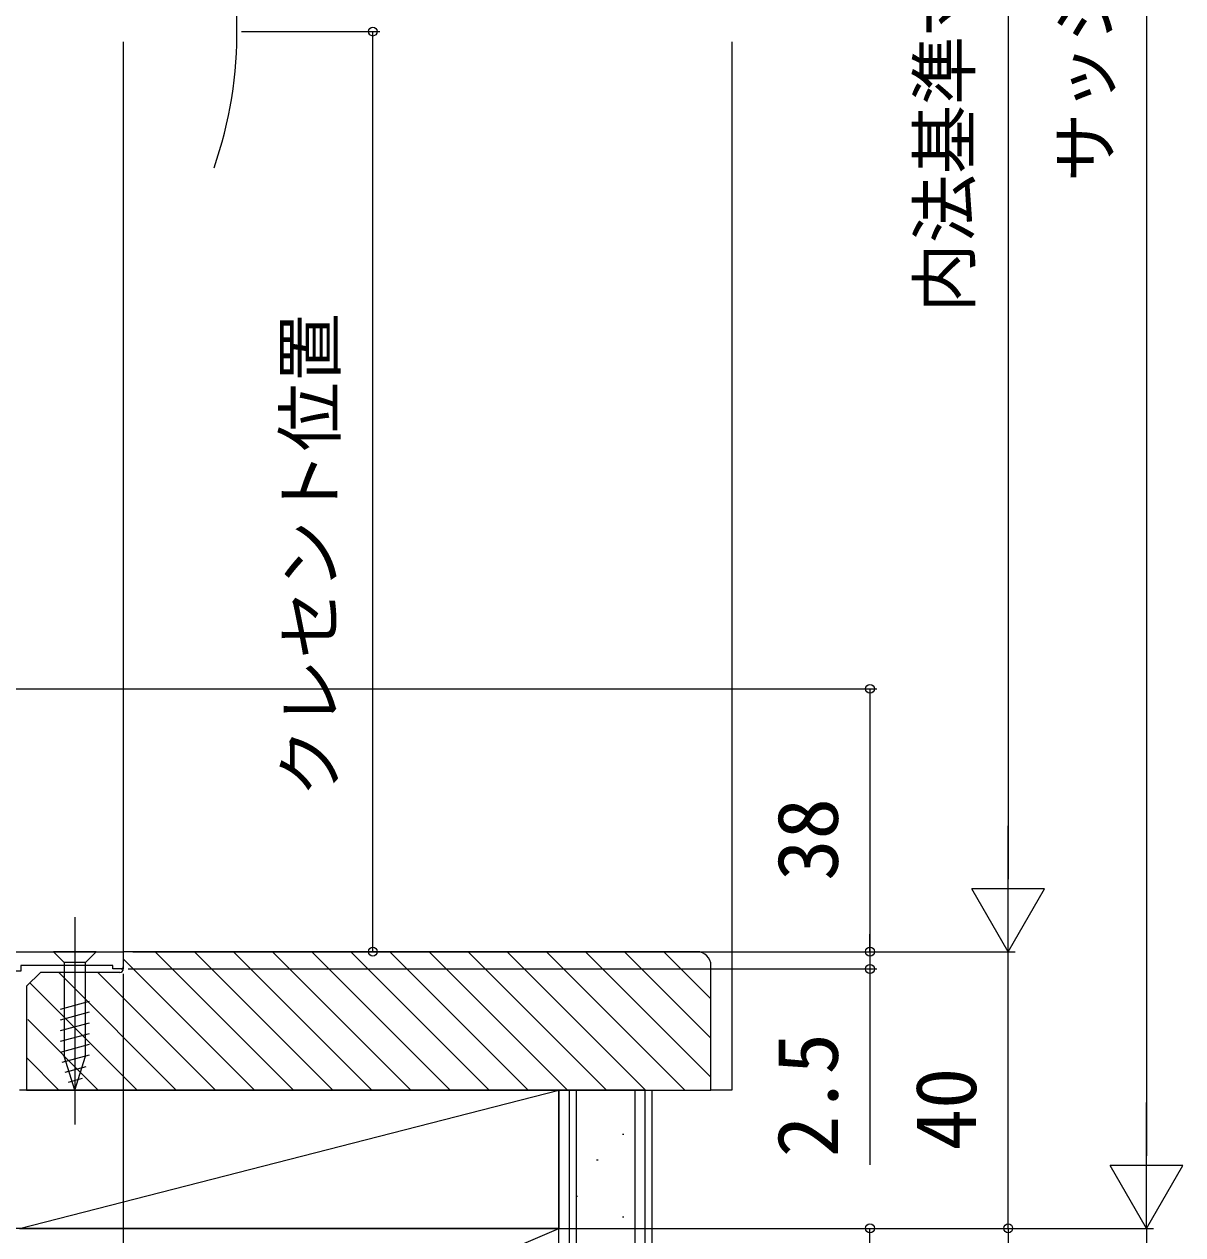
# Model space of a CAD drawing. Units: millimetres, scale not verified. Extents: x -525 to 525, y -783 to 778.
# Drawn here: x -99.6 to 68, y -89.6 to 85.4 of the extents above; entities that cross this region are included whole.
import ezdxf
from ezdxf.enums import TextEntityAlignment as Align

# ---------------------------------------------------------------- set-up
doc = ezdxf.new("R2010")
doc.units = ezdxf.units.MM
doc.header["$LTSCALE"] = 4
for name, color, linetype in [('0-2_YKK_11', 7, 'Continuous'), ('0-4_YKK_12', 2, 'Continuous'), ('0-5_YKK_13', 4, 'Continuous'), ('0-7_YKK_D', 6, 'Continuous'), ('0-9_YSS_K', 3, 'Continuous'), ('0-A_YSS_KE', 3, 'Continuous')]:
    doc.layers.add(name, color=color, linetype=linetype)
doc.styles.add('ＭＳ ゴシック', font='')
doc.styles.get('ＭＳ ゴシック').set_extended_font_data('MS Gothic')

msp = doc.modelspace()

# ---------------------------------------------------------------- linework, layer by layer
at = {"layer": '0-2_YKK_11'}
msp.add_lwpolyline([(-102.799, -48.7), (-85.299, -48.7), (-85.299, -51.2), (-86.799, -51.2), (-86.799, -50.7), (-100.099, -50.7), (-100.099, -51.5), (-101.399, -51.5), (-101.399, -56.838)], dxfattribs=at)
at = {"layer": '0-4_YKK_12'}
for p in [(-85.299, 82.8), (-103.699, -48.7)]:
    msp.add_line(p, (-85.299, -48.7), dxfattribs=at)
msp.add_arc((-128.854, 84.3), 60.002, 340.85948, 20.55554, dxfattribs=at)
at = {"layer": '0-5_YKK_13'}
for p, q in [((-92.299, -43.7), (-92.299, -73.7)), ((-89.199, -48.7), (-95.399, -48.7)), ((-95.399, -48.7), (-93.849, -50.25)), ((-89.199, -48.7), (-90.749, -50.25)), ((-93.849, -50.25), (-93.849, -63.784)), ((-90.749, -50.25), (-93.849, -50.25)), ((-90.749, -63.784), (-90.749, -50.25)), ((-94.399, -56.994), (-90.199, -55.869)), ((-94.399, -58.547), (-90.199, -57.421)), ((-94.399, -60.1), (-90.199, -58.974)), ((-94.399, -61.653), (-90.199, -60.527)), ((-94.399, -63.206), (-90.199, -62.08)), ((-94.14, -64.689), (-90.199, -63.633)), ((-92.299, -68.7), (-93.849, -63.784)), ((-92.299, -68.7), (-90.749, -63.784)), ((-93.688, -66.121), (-90.652, -65.308)), ((-93.237, -67.553), (-91.187, -67.004))]:
    msp.add_line(p, q, dxfattribs=at)
at = {"layer": '0-7_YKK_D'}
for p, q in [((62.701, 248.8), (62.701, -78.2)), ((42.701, 218.868), (42.701, -38.2)), ((-68.199, 84.3), (-48.199, 84.3)), ((-49.199, -48.7), (-49.199, 84.3)), ((-105.899, -10.7), (23.701, -10.7)), ((22.701, -10.7), (22.701, -48.7)), ((42.701, -48.7), (42.701, -30.513)), ((42.701, -48.7), (37.451, -39.607)), ((47.951, -39.607), (37.451, -39.607)), ((42.701, -48.7), (47.951, -39.607)), ((22.701, -48.7), (22.701, -46.15)), ((-83.923, -48.7), (43.701, -48.7)), ((-83.798, -48.7), (-48.199, -48.7)), ((22.701, -48.7), (22.701, -51.2)), ((42.701, -88.7), (42.701, -48.7)), ((-85.294, -51.9), (-85.294, -222.7)), ((-84.599, -51.2), (23.701, -51.2)), ((22.701, -51.2), (22.701, -79.527)), ((62.701, -88.7), (62.701, -70.513)), ((62.701, -88.7), (57.451, -79.607)), ((67.951, -79.607), (57.451, -79.607)), ((62.701, -88.7), (67.951, -79.607)), ((-99.598, -88.7), (63.701, -88.7)), ((-98.299, -88.7), (43.701, -88.7)), ((-98.299, -88.7), (43.701, -88.7)), ((22.701, -120.7), (22.701, -88.7)), ((42.701, -88.7), (42.701, -138.2)), ((62.701, -88.7), (62.701, -181.7))]:
    msp.add_line(p, q, dxfattribs=at)
for centre in [(-49.199, 84.3), (22.701, -10.7), (-49.199, -48.7), (22.701, -48.7), (22.701, -48.7), (22.701, -51.2), (22.701, -88.7), (42.701, -88.7), (42.701, -88.7)]:
    msp.add_circle(centre, 0.637, dxfattribs=at)
at = {"layer": '0-9_YSS_K'}
for p, q in [((-80.665, -48.7), (-60.665, -68.7)), ((-75.009, -48.7), (-55.009, -68.7)), ((-69.352, -48.7), (-49.352, -68.7)), ((-63.695, -48.7), (-43.695, -68.7)), ((-58.038, -48.7), (-38.038, -68.7)), ((-52.381, -48.7), (-32.381, -68.7)), ((-46.724, -48.7), (-26.724, -68.7)), ((-41.067, -48.7), (-21.067, -68.7)), ((-35.411, -48.7), (-15.411, -68.7)), ((-29.754, -48.7), (-9.754, -68.7)), ((-24.097, -48.7), (-4.097, -68.7)), ((-18.44, -48.7), (-0.298, -66.842)), ((-12.783, -48.7), (-0.298, -61.185)), ((-7.126, -48.7), (-0.298, -55.528)), ((-85.298, -49.724), (-66.322, -68.7)), ((-94.636, -51.7), (-77.636, -68.7)), ((-88.979, -51.7), (-71.979, -68.7)), ((-98.794, -53.199), (-83.293, -68.7)), ((-99.124, -58.526), (-88.95, -68.7)), ((-99.298, -64.009), (-94.607, -68.7)), ((-22.303, -68.7), (-100.303, -68.7)), ((-100.303, -88.7), (-22.303, -68.7)), ((-22.303, -68.7), (-22.303, -88.7)), ((-20.803, -68.7), (-20.803, -246.2)), ((-11.303, -68.7), (-11.303, -246.2)), ((-8.803, -246.2), (-8.803, -68.7)), ((-13.104, -75.079), (-12.904, -75.079)), ((-16.834, -78.809), (-16.634, -78.809)), ((-19.818, -84.03), (-19.618, -84.03)), ((-13.104, -87.014), (-12.904, -87.014)), ((-127.303, -133.7), (-22.303, -88.7)), ((-100.303, -88.7), (-22.303, -88.7))]:
    msp.add_line(p, q, dxfattribs=at)
msp.add_lwpolyline([(2.701, 82.8), (2.701, -68.7), (-0.298, -68.7)], dxfattribs=at)
at = {"layer": '0-A_YSS_KE'}
for p, q in [((-2.294, -48.7), (-85.294, -48.7)), ((-85.294, -48.7), (-85.294, -51.2)), ((-0.294, -68.7), (-0.294, -50.7)), ((-97.294, -51.7), (-99.294, -53.7)), ((-85.794, -51.7), (-97.294, -51.7)), ((-99.294, -53.7), (-99.294, -68.7)), ((-99.294, -68.7), (-0.294, -68.7)), ((-22.303, -246.2), (-22.303, -68.7)), ((-19.803, -68.7), (-19.803, -246.2))]:
    msp.add_line(p, q, dxfattribs=at)
msp.add_lwpolyline([(-9.803, -246.2), (-9.803, -68.7), (-22.303, -68.7)], dxfattribs=at)
msp.add_lwpolyline([(-22.303, -133.7), (-22.303, -88.7), (-127.303, -88.7), (-127.303, -133.7)], close=True, dxfattribs=at)
for centre, radius, start, end in [((-2.294, -50.7), 2, 0, 90), ((-85.794, -51.2), 0.5, 270, 0), ((-85.594, -50.9), 0.3, 270, 0)]:
    msp.add_arc(centre, radius, start, end, dxfattribs=at)

# ---------------------------------------------------------------- texts
at = {"layer": '0-7_YKK_D', "style": 'ＭＳ ゴシック'}
for s, height, p in [('内法基準寸法h', 7.331, (39.338, 43.697)), ('サッシH', 7.331, (59.679, 62.578)), ('クレセント位置', 7.331, (-52.449, -26.376)), ('38', 8.798, (20.701, -38.461)), ('2.5', 8.798, (20.701, -78.414)), ('40', 8.798, (40.701, -77.427))]:
    msp.add_text(s, height=height, rotation=90, dxfattribs=at).set_placement(p, align=Align.BOTTOM_LEFT)

doc.saveas('drawing.dxf')
